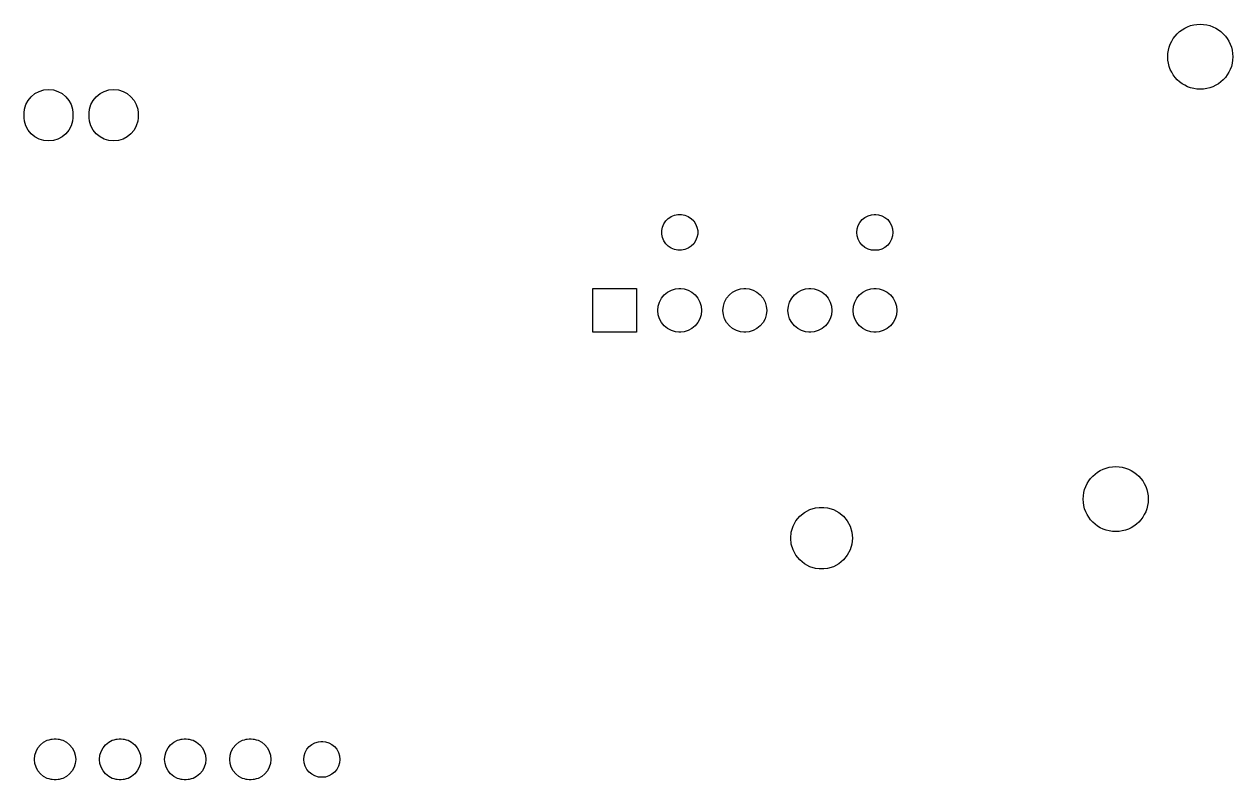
# Model space of a CAD drawing. Extents: x 19.5 to 117.1, y -83.9 to -16.8.
# Drawn here: x 69.91 to 117.09, y -46.27 to -16.76 of the extents above; entities that cross this region are included whole.
import ezdxf

# ---------------------------------------------------------------- set-up
doc = ezdxf.new("R2010")
doc.units = 0
doc.header["$MEASUREMENT"] = 0
doc.layers.add('BLACK', color=7, linetype='CONTINUOUS')

msp = doc.modelspace()

# ---------------------------------------------------------------- linework, layer by layer
at = {"layer": 'BLACK', "linetype": 'CONTINUOUS'}
for p, q in [((70.4997, -19.3882), (70.6793, -19.3338)), ((70.6793, -19.3338), (70.866, -19.3154)), ((70.866, -19.3154), (71.0527, -19.3338)), ((71.0527, -19.3338), (71.2323, -19.3882)), ((73.0397, -19.3882), (73.2193, -19.3338)), ((73.2193, -19.3338), (73.406, -19.3154)), ((73.406, -19.3154), (73.5927, -19.3338)), ((73.5927, -19.3338), (73.7723, -19.3882)), ((69.9817, -19.9062), (70.0702, -19.7408)), ((70.0702, -19.7408), (70.1892, -19.5957)), ((70.1892, -19.5957), (70.3343, -19.4767)), ((70.3343, -19.4767), (70.4997, -19.3882)), ((71.2323, -19.3882), (71.3977, -19.4767)), ((71.3977, -19.4767), (71.5428, -19.5957)), ((71.5428, -19.5957), (71.6618, -19.7408)), ((71.6618, -19.7408), (71.7503, -19.9062)), ((72.5217, -19.9062), (72.6102, -19.7408)), ((72.6102, -19.7408), (72.7292, -19.5957)), ((72.7292, -19.5957), (72.8743, -19.4767)), ((72.8743, -19.4767), (73.0397, -19.3882)), ((73.7723, -19.3882), (73.9377, -19.4767)), ((73.9377, -19.4767), (74.0828, -19.5957)), ((74.0828, -19.5957), (74.2018, -19.7408)), ((74.2018, -19.7408), (74.2903, -19.9062)), ((69.9135, -20.2257), (69.9273, -20.0858)), ((69.9135, -20.4143), (69.9135, -20.2257)), ((69.9273, -20.0858), (69.9817, -19.9062)), ((71.7503, -19.9062), (71.8047, -20.0858)), ((71.8047, -20.0858), (71.8185, -20.2257)), ((71.8185, -20.2257), (71.8185, -20.4143)), ((72.4535, -20.2257), (72.4673, -20.0858)), ((72.4535, -20.4143), (72.4535, -20.2257)), ((72.4673, -20.0858), (72.5217, -19.9062)), ((74.2903, -19.9062), (74.3447, -20.0858)), ((74.3447, -20.0858), (74.3585, -20.2257)), ((74.3585, -20.2257), (74.3585, -20.4143)), ((69.9273, -20.5542), (69.9135, -20.4143)), ((69.9817, -20.7338), (69.9273, -20.5542)), ((70.0702, -20.8992), (69.9817, -20.7338)), ((71.7503, -20.7338), (71.6618, -20.8992)), ((71.8047, -20.5542), (71.7503, -20.7338)), ((71.8185, -20.4143), (71.8047, -20.5542)), ((72.4673, -20.5542), (72.4535, -20.4143)), ((72.5217, -20.7338), (72.4673, -20.5542)), ((72.6102, -20.8992), (72.5217, -20.7338)), ((74.2903, -20.7338), (74.2018, -20.8992)), ((74.3447, -20.5542), (74.2903, -20.7338)), ((74.3585, -20.4143), (74.3447, -20.5542)), ((70.1892, -21.0443), (70.0702, -20.8992)), ((70.3343, -21.1633), (70.1892, -21.0443)), ((70.1892, -21.0443), (70.1892, -21.0443)), ((70.1892, -21.0443), (70.1892, -21.0443)), ((70.4997, -21.2518), (70.3343, -21.1633)), ((70.3343, -21.1633), (70.3343, -21.1633)), ((70.3343, -21.1633), (70.3343, -21.1633)), ((71.3977, -21.1633), (71.2323, -21.2518)), ((71.5428, -21.0443), (71.3977, -21.1633)), ((71.6618, -20.8992), (71.5428, -21.0443)), ((72.7292, -21.0443), (72.6102, -20.8992)), ((72.8743, -21.1633), (72.7292, -21.0443)), ((72.7292, -21.0443), (72.7292, -21.0443)), ((72.7292, -21.0443), (72.7292, -21.0443)), ((73.0397, -21.2518), (72.8743, -21.1633)), ((72.8743, -21.1633), (72.8743, -21.1633)), ((72.8743, -21.1633), (72.8743, -21.1633)), ((73.9377, -21.1633), (73.7723, -21.2518)), ((74.0828, -21.0443), (73.9377, -21.1633)), ((74.2018, -20.8992), (74.0828, -21.0443)), ((70.6793, -21.3062), (70.4997, -21.2518)), ((70.866, -21.3246), (70.6793, -21.3062)), ((71.0527, -21.3062), (70.866, -21.3246)), ((71.2323, -21.2518), (71.0527, -21.3062)), ((73.2193, -21.3062), (73.0397, -21.2518)), ((73.406, -21.3246), (73.2193, -21.3062)), ((73.5927, -21.3062), (73.406, -21.3246)), ((73.7723, -21.2518), (73.5927, -21.3062)), ((94.8837, -24.5604), (94.9603, -24.4458)), ((94.9603, -24.4458), (95.0578, -24.3483)), ((95.0578, -24.3483), (95.1193, -24.3072)), ((95.1193, -24.3072), (95.1724, -24.2717)), ((95.1724, -24.2717), (95.2998, -24.2189)), ((95.2998, -24.2189), (95.4351, -24.192)), ((95.4351, -24.192), (95.5729, -24.192)), ((95.5729, -24.192), (95.7082, -24.2189)), ((95.7082, -24.2189), (95.8356, -24.2717)), ((95.8356, -24.2717), (95.8887, -24.3072)), ((95.8887, -24.3072), (95.9502, -24.3483)), ((95.9502, -24.3483), (96.0477, -24.4458)), ((96.0477, -24.4458), (96.1243, -24.5604)), ((102.474, -24.6228), (102.539, -24.5012)), ((102.539, -24.5012), (102.627, -24.3946)), ((102.627, -24.3946), (102.733, -24.3072)), ((102.733, -24.3072), (102.855, -24.2422)), ((102.855, -24.2422), (102.987, -24.2021)), ((102.987, -24.2021), (103.09, -24.192)), ((103.09, -24.192), (103.158, -24.192)), ((103.158, -24.192), (103.261, -24.2021)), ((103.261, -24.2021), (103.393, -24.2422)), ((103.393, -24.2422), (103.515, -24.3072)), ((103.515, -24.3072), (103.621, -24.3946)), ((103.621, -24.3946), (103.709, -24.5012)), ((103.709, -24.5012), (103.774, -24.6228)), ((94.804, -24.8231), (94.8309, -24.6878)), ((94.804, -24.9609), (94.804, -24.8231)), ((94.8309, -25.0962), (94.804, -24.9609)), ((94.8309, -24.6878), (94.8837, -24.5604)), ((96.1243, -24.5604), (96.1771, -24.6878)), ((96.1771, -24.6878), (96.204, -24.8231)), ((96.204, -24.9609), (96.1771, -25.0962)), ((96.204, -24.8231), (96.204, -24.9609)), ((102.421, -24.892), (102.434, -24.7548)), ((102.434, -25.0292), (102.421, -24.892)), ((102.434, -24.7548), (102.474, -24.6228)), ((103.774, -24.6228), (103.814, -24.7548)), ((103.814, -24.7548), (103.827, -24.892)), ((103.827, -24.892), (103.814, -25.0292)), ((94.8837, -25.2236), (94.8309, -25.0962)), ((94.9603, -25.3382), (94.8837, -25.2236)), ((95.0578, -25.4357), (94.9603, -25.3382)), ((95.1724, -25.5123), (95.0578, -25.4357)), ((95.9502, -25.4357), (95.8356, -25.5123)), ((96.0477, -25.3382), (95.9502, -25.4357)), ((96.1243, -25.2236), (96.0477, -25.3382)), ((96.1771, -25.0962), (96.1243, -25.2236)), ((102.474, -25.1612), (102.434, -25.0292)), ((102.539, -25.2828), (102.474, -25.1612)), ((102.627, -25.3894), (102.539, -25.2828)), ((102.733, -25.4768), (102.627, -25.3894)), ((102.855, -25.5418), (102.733, -25.4768)), ((103.515, -25.4768), (103.393, -25.5418)), ((103.621, -25.3894), (103.515, -25.4768)), ((103.709, -25.2828), (103.621, -25.3894)), ((103.774, -25.1612), (103.709, -25.2828)), ((103.814, -25.0292), (103.774, -25.1612)), ((95.2998, -25.5651), (95.1724, -25.5123)), ((95.4351, -25.592), (95.2998, -25.5651)), ((95.5729, -25.592), (95.4351, -25.592)), ((95.7082, -25.5651), (95.5729, -25.592)), ((95.8356, -25.5123), (95.7082, -25.5651)), ((102.987, -25.5819), (102.855, -25.5418)), ((103.09, -25.592), (102.987, -25.5819)), ((103.158, -25.592), (103.09, -25.592)), ((103.261, -25.5819), (103.158, -25.592)), ((103.393, -25.5418), (103.261, -25.5819)), ((92.114, -28.79), (92.114, -27.09)), ((92.114, -27.09), (93.814, -27.09)), ((93.814, -27.09), (93.814, -28.79)), ((94.7938, -27.4655), (94.9001, -27.3361)), ((94.9001, -27.3361), (95.0295, -27.2298)), ((95.0295, -27.2298), (95.1771, -27.1509)), ((95.1771, -27.1509), (95.3374, -27.1023)), ((95.3374, -27.1023), (95.4622, -27.09)), ((95.4622, -27.09), (95.5458, -27.09)), ((95.5458, -27.09), (95.6706, -27.1023)), ((95.6706, -27.1023), (95.8309, -27.1509)), ((95.8309, -27.1509), (95.9785, -27.2298)), ((95.9785, -27.2298), (96.1079, -27.3361)), ((96.1079, -27.3361), (96.2142, -27.4655)), ((97.3338, -27.4655), (97.4401, -27.3361)), ((97.4401, -27.3361), (97.5695, -27.2298)), ((97.5695, -27.2298), (97.7171, -27.1509)), ((97.7171, -27.1509), (97.8774, -27.1023)), ((97.8774, -27.1023), (98.0022, -27.09)), ((98.0022, -27.09), (98.0858, -27.09)), ((98.0858, -27.09), (98.2106, -27.1023)), ((98.2106, -27.1023), (98.3709, -27.1509)), ((98.3709, -27.1509), (98.5185, -27.2298)), ((98.5185, -27.2298), (98.6479, -27.3361)), ((98.6479, -27.3361), (98.7542, -27.4655)), ((99.8738, -27.4655), (99.9801, -27.3361)), ((99.9801, -27.3361), (100.109, -27.2298)), ((100.109, -27.2298), (100.257, -27.1509)), ((100.257, -27.1509), (100.417, -27.1023)), ((100.417, -27.1023), (100.542, -27.09)), ((100.542, -27.09), (100.626, -27.09)), ((100.626, -27.09), (100.751, -27.1023)), ((100.751, -27.1023), (100.911, -27.1509)), ((100.911, -27.1509), (101.059, -27.2298)), ((101.059, -27.2298), (101.188, -27.3361)), ((101.188, -27.3361), (101.294, -27.4655)), ((102.414, -27.4655), (102.52, -27.3361)), ((102.52, -27.3361), (102.649, -27.2298)), ((102.649, -27.2298), (102.797, -27.1509)), ((102.797, -27.1509), (102.957, -27.1023)), ((102.957, -27.1023), (103.082, -27.09)), ((103.082, -27.09), (103.166, -27.09)), ((103.166, -27.09), (103.291, -27.1023)), ((103.291, -27.1023), (103.451, -27.1509)), ((103.451, -27.1509), (103.599, -27.2298)), ((103.599, -27.2298), (103.728, -27.3361)), ((103.728, -27.3361), (103.834, -27.4655)), ((94.6499, -27.94), (94.6663, -27.7734)), ((94.6663, -27.7734), (94.7149, -27.6131)), ((94.7149, -27.6131), (94.7938, -27.4655)), ((96.2142, -27.4655), (96.2931, -27.6131)), ((96.2931, -27.6131), (96.3417, -27.7734)), ((96.3417, -27.7734), (96.3581, -27.94)), ((97.1899, -27.94), (97.2063, -27.7734)), ((97.2063, -27.7734), (97.2549, -27.6131)), ((97.2549, -27.6131), (97.3338, -27.4655)), ((98.7542, -27.4655), (98.8331, -27.6131)), ((98.8331, -27.6131), (98.8817, -27.7734)), ((98.8817, -27.7734), (98.8981, -27.94)), ((99.7299, -27.94), (99.7463, -27.7734)), ((99.7463, -27.7734), (99.7949, -27.6131)), ((99.7949, -27.6131), (99.8738, -27.4655)), ((101.294, -27.4655), (101.373, -27.6131)), ((101.373, -27.6131), (101.422, -27.7734)), ((101.422, -27.7734), (101.438, -27.94)), ((102.27, -27.94), (102.286, -27.7734)), ((102.286, -27.7734), (102.335, -27.6131)), ((102.335, -27.6131), (102.414, -27.4655)), ((103.834, -27.4655), (103.913, -27.6131)), ((103.913, -27.6131), (103.962, -27.7734)), ((103.962, -27.7734), (103.978, -27.94)), ((94.6663, -28.1066), (94.6499, -27.94)), ((94.7149, -28.2669), (94.6663, -28.1066)), ((94.7938, -28.4145), (94.7149, -28.2669)), ((96.2931, -28.2669), (96.2142, -28.4145)), ((96.3417, -28.1066), (96.2931, -28.2669)), ((96.3581, -27.94), (96.3417, -28.1066)), ((97.2063, -28.1066), (97.1899, -27.94)), ((97.2549, -28.2669), (97.2063, -28.1066)), ((97.3338, -28.4145), (97.2549, -28.2669)), ((98.8331, -28.2669), (98.7542, -28.4145)), ((98.8817, -28.1066), (98.8331, -28.2669)), ((98.8981, -27.94), (98.8817, -28.1066)), ((99.7463, -28.1066), (99.7299, -27.94)), ((99.7949, -28.2669), (99.7463, -28.1066)), ((99.8738, -28.4145), (99.7949, -28.2669)), ((101.373, -28.2669), (101.294, -28.4145)), ((101.422, -28.1066), (101.373, -28.2669)), ((101.438, -27.94), (101.422, -28.1066)), ((102.286, -28.1066), (102.27, -27.94)), ((102.335, -28.2669), (102.286, -28.1066)), ((102.414, -28.4145), (102.335, -28.2669)), ((103.913, -28.2669), (103.834, -28.4145)), ((103.962, -28.1066), (103.913, -28.2669)), ((103.978, -27.94), (103.962, -28.1066)), ((94.9001, -28.5439), (94.7938, -28.4145)), ((95.0295, -28.6502), (94.9001, -28.5439)), ((95.1771, -28.7291), (95.0295, -28.6502)), ((95.3374, -28.7777), (95.1771, -28.7291)), ((95.4622, -28.79), (95.3374, -28.7777)), ((95.6706, -28.7777), (95.5458, -28.79)), ((95.8309, -28.7291), (95.6706, -28.7777)), ((95.9785, -28.6502), (95.8309, -28.7291)), ((96.1079, -28.5439), (95.9785, -28.6502)), ((96.2142, -28.4145), (96.1079, -28.5439)), ((97.4401, -28.5439), (97.3338, -28.4145)), ((97.5695, -28.6502), (97.4401, -28.5439)), ((97.7171, -28.7291), (97.5695, -28.6502)), ((97.8774, -28.7777), (97.7171, -28.7291)), ((98.0022, -28.79), (97.8774, -28.7777)), ((98.2106, -28.7777), (98.0858, -28.79)), ((98.3709, -28.7291), (98.2106, -28.7777)), ((98.5185, -28.6502), (98.3709, -28.7291)), ((98.6479, -28.5439), (98.5185, -28.6502)), ((98.7542, -28.4145), (98.6479, -28.5439)), ((99.9801, -28.5439), (99.8738, -28.4145)), ((100.109, -28.6502), (99.9801, -28.5439)), ((100.257, -28.7291), (100.109, -28.6502)), ((100.417, -28.7777), (100.257, -28.7291)), ((100.542, -28.79), (100.417, -28.7777)), ((100.751, -28.7777), (100.626, -28.79)), ((100.911, -28.7291), (100.751, -28.7777)), ((101.059, -28.6502), (100.911, -28.7291)), ((101.188, -28.5439), (101.059, -28.6502)), ((101.294, -28.4145), (101.188, -28.5439)), ((102.52, -28.5439), (102.414, -28.4145)), ((102.649, -28.6502), (102.52, -28.5439)), ((102.797, -28.7291), (102.649, -28.6502)), ((102.957, -28.7777), (102.797, -28.7291)), ((103.082, -28.79), (102.957, -28.7777)), ((103.291, -28.7777), (103.166, -28.79)), ((103.451, -28.7291), (103.291, -28.7777)), ((103.599, -28.6502), (103.451, -28.7291)), ((103.728, -28.5439), (103.599, -28.6502)), ((103.834, -28.4145), (103.728, -28.5439)), ((93.814, -28.79), (92.114, -28.79)), ((95.5458, -28.79), (95.4622, -28.79)), ((98.0858, -28.79), (98.0022, -28.79)), ((100.626, -28.79), (100.542, -28.79)), ((103.166, -28.79), (103.082, -28.79)), ((100.187, -35.9774), (100.37, -35.8274)), ((100.37, -35.8274), (100.579, -35.716)), ((100.579, -35.716), (100.805, -35.6474)), ((100.579, -35.716), (100.579, -35.716)), ((100.579, -35.716), (100.579, -35.716)), ((100.805, -35.6474), (100.946, -35.6335)), ((100.946, -35.6335), (100.981, -35.63)), ((100.981, -35.63), (101.099, -35.63)), ((101.099, -35.63), (101.134, -35.6335)), ((101.134, -35.6335), (101.275, -35.6474)), ((101.275, -35.6474), (101.501, -35.716)), ((101.501, -35.716), (101.501, -35.716)), ((101.501, -35.716), (101.501, -35.716)), ((101.501, -35.716), (101.71, -35.8274)), ((101.71, -35.8274), (101.893, -35.9774)), ((99.926, -36.3686), (100.037, -36.1601)), ((100.037, -36.1601), (100.187, -35.9774)), ((101.893, -35.9774), (102.043, -36.1601)), ((102.043, -36.1601), (102.154, -36.3686)), ((99.8342, -36.83), (99.8574, -36.5948)), ((99.8574, -36.5948), (99.926, -36.3686)), ((99.926, -36.3686), (99.926, -36.3686)), ((99.926, -36.3686), (99.926, -36.3686)), ((102.154, -36.3686), (102.154, -36.3686)), ((102.154, -36.3686), (102.154, -36.3686)), ((102.154, -36.3686), (102.223, -36.5948)), ((102.223, -36.5948), (102.246, -36.83)), ((99.8574, -37.0652), (99.8342, -36.83)), ((99.926, -37.2914), (99.8574, -37.0652)), ((102.223, -37.0652), (102.154, -37.2914)), ((102.246, -36.83), (102.223, -37.0652)), ((100.037, -37.4999), (99.926, -37.2914)), ((99.926, -37.2914), (99.926, -37.2914)), ((100.187, -37.6826), (100.037, -37.4999)), ((100.37, -37.8326), (100.187, -37.6826)), ((101.893, -37.6826), (101.71, -37.8326)), ((102.043, -37.4999), (101.893, -37.6826)), ((102.154, -37.2914), (102.043, -37.4999)), ((102.154, -37.2914), (102.154, -37.2914)), ((100.579, -37.944), (100.37, -37.8326)), ((100.805, -38.0126), (100.579, -37.944)), ((100.579, -37.944), (100.579, -37.944)), ((100.579, -37.944), (100.579, -37.944)), ((100.946, -38.0265), (100.805, -38.0126)), ((100.981, -38.03), (100.946, -38.0265)), ((101.099, -38.03), (100.981, -38.03)), ((101.134, -38.0265), (101.099, -38.03)), ((101.275, -38.0126), (101.134, -38.0265)), ((101.501, -37.944), (101.275, -38.0126)), ((101.71, -37.8326), (101.501, -37.944)), ((101.501, -37.944), (101.501, -37.944)), ((101.501, -37.944), (101.501, -37.944)), ((70.5516, -44.8976), (70.6734, -44.7976)), ((70.6734, -44.7976), (70.8124, -44.7233)), ((70.8124, -44.7233), (70.8878, -44.7004)), ((70.8878, -44.7004), (70.9632, -44.6776)), ((70.9632, -44.6776), (71.0024, -44.6737)), ((71.0024, -44.6737), (71.0807, -44.666)), ((71.0807, -44.666), (71.1593, -44.666)), ((71.1593, -44.666), (71.2376, -44.6737)), ((71.2376, -44.6737), (71.2768, -44.6776)), ((71.2768, -44.6776), (71.3522, -44.7004)), ((71.3522, -44.7004), (71.4276, -44.7233)), ((71.4276, -44.7233), (71.5666, -44.7976)), ((71.5666, -44.7976), (71.6884, -44.8976)), ((73.0916, -44.8976), (73.2134, -44.7976)), ((73.2134, -44.7976), (73.3524, -44.7233)), ((73.3524, -44.7233), (73.4278, -44.7004)), ((73.4278, -44.7004), (73.5032, -44.6776)), ((73.5032, -44.6776), (73.5424, -44.6737)), ((73.5424, -44.6737), (73.6207, -44.666)), ((73.6207, -44.666), (73.6993, -44.666)), ((73.6993, -44.666), (73.7776, -44.6737)), ((73.7776, -44.6737), (73.8168, -44.6776)), ((73.8168, -44.6776), (73.8922, -44.7004)), ((73.8922, -44.7004), (73.9676, -44.7233)), ((73.9676, -44.7233), (74.1066, -44.7976)), ((74.1066, -44.7976), (74.2284, -44.8976)), ((75.6316, -44.8976), (75.7534, -44.7976)), ((75.7534, -44.7976), (75.8924, -44.7233)), ((75.8924, -44.7233), (75.9678, -44.7004)), ((75.9678, -44.7004), (76.0432, -44.6776)), ((76.0432, -44.6776), (76.0824, -44.6737)), ((76.0824, -44.6737), (76.1607, -44.666)), ((76.1607, -44.666), (76.2393, -44.666)), ((76.2393, -44.666), (76.3176, -44.6737)), ((76.3176, -44.6737), (76.3568, -44.6776)), ((76.3568, -44.6776), (76.4322, -44.7004)), ((76.4322, -44.7004), (76.5076, -44.7233)), ((76.5076, -44.7233), (76.6466, -44.7976)), ((76.6466, -44.7976), (76.7684, -44.8976)), ((78.1716, -44.8976), (78.2934, -44.7976)), ((78.2934, -44.7976), (78.4324, -44.7233)), ((78.4324, -44.7233), (78.5078, -44.7004)), ((78.5078, -44.7004), (78.5832, -44.6776)), ((78.5832, -44.6776), (78.6224, -44.6737)), ((78.6224, -44.6737), (78.7007, -44.666)), ((78.7007, -44.666), (78.7793, -44.666)), ((78.7793, -44.666), (78.8576, -44.6737)), ((78.8576, -44.6737), (78.8968, -44.6776)), ((78.8968, -44.6776), (78.9722, -44.7004)), ((78.9722, -44.7004), (79.0476, -44.7233)), ((79.0476, -44.7233), (79.1866, -44.7976)), ((79.1866, -44.7976), (79.3084, -44.8976)), ((81.1432, -44.8812), (81.2648, -44.8162)), ((81.2648, -44.8162), (81.3968, -44.7761)), ((81.3968, -44.7761), (81.4996, -44.766)), ((81.4996, -44.766), (81.5684, -44.766)), ((81.5684, -44.766), (81.6712, -44.7761)), ((81.6712, -44.7761), (81.8032, -44.8162)), ((81.8032, -44.8162), (81.9248, -44.8812)), ((70.3316, -45.3092), (70.3773, -45.1584)), ((70.3773, -45.1584), (70.4516, -45.0194)), ((70.4516, -45.0194), (70.5516, -44.8976)), ((71.6884, -44.8976), (71.7884, -45.0194)), ((71.7884, -45.0194), (71.8627, -45.1584)), ((71.8627, -45.1584), (71.9084, -45.3092)), ((72.8716, -45.3092), (72.9173, -45.1584)), ((72.9173, -45.1584), (72.9916, -45.0194)), ((72.9916, -45.0194), (73.0916, -44.8976)), ((74.2284, -44.8976), (74.3284, -45.0194)), ((74.3284, -45.0194), (74.4027, -45.1584)), ((74.4027, -45.1584), (74.4484, -45.3092)), ((75.4116, -45.3092), (75.4573, -45.1584)), ((75.4573, -45.1584), (75.5316, -45.0194)), ((75.5316, -45.0194), (75.6316, -44.8976)), ((76.7684, -44.8976), (76.8684, -45.0194)), ((76.8684, -45.0194), (76.9427, -45.1584)), ((76.9427, -45.1584), (76.9884, -45.3092)), ((77.9516, -45.3092), (77.9973, -45.1584)), ((77.9973, -45.1584), (78.0716, -45.0194)), ((78.0716, -45.0194), (78.1716, -44.8976)), ((79.3084, -44.8976), (79.4084, -45.0194)), ((79.4084, -45.0194), (79.4827, -45.1584)), ((79.4827, -45.1584), (79.5284, -45.3092)), ((80.8441, -45.3288), (80.8842, -45.1968)), ((80.8842, -45.1968), (80.9492, -45.0752)), ((80.9492, -45.0752), (81.0366, -44.9686)), ((81.0366, -44.9686), (81.1432, -44.8812)), ((81.9248, -44.8812), (82.0314, -44.9686)), ((82.0314, -44.9686), (82.1188, -45.0752)), ((82.1188, -45.0752), (82.1838, -45.1968)), ((82.1838, -45.1968), (82.2239, -45.3288)), ((70.3161, -45.466), (70.3316, -45.3092)), ((70.3316, -45.6228), (70.3161, -45.466)), ((70.3773, -45.7736), (70.3316, -45.6228)), ((71.9084, -45.6228), (71.8627, -45.7736)), ((71.9084, -45.3092), (71.9239, -45.466)), ((71.9239, -45.466), (71.9084, -45.6228)), ((72.8561, -45.466), (72.8716, -45.3092)), ((72.8716, -45.6228), (72.8561, -45.466)), ((72.9173, -45.7736), (72.8716, -45.6228)), ((74.4484, -45.6228), (74.4027, -45.7736)), ((74.4484, -45.3092), (74.4639, -45.466)), ((74.4639, -45.466), (74.4484, -45.6228)), ((75.3961, -45.466), (75.4116, -45.3092)), ((75.4116, -45.6228), (75.3961, -45.466)), ((75.4573, -45.7736), (75.4116, -45.6228)), ((76.9884, -45.6228), (76.9427, -45.7736)), ((76.9884, -45.3092), (77.0039, -45.466)), ((77.0039, -45.466), (76.9884, -45.6228)), ((77.9361, -45.466), (77.9516, -45.3092)), ((77.9516, -45.6228), (77.9361, -45.466)), ((77.9973, -45.7736), (77.9516, -45.6228)), ((79.5284, -45.6228), (79.4827, -45.7736)), ((79.5284, -45.3092), (79.5439, -45.466)), ((79.5439, -45.466), (79.5284, -45.6228)), ((80.8306, -45.466), (80.8441, -45.3288)), ((80.8441, -45.6032), (80.8306, -45.466)), ((80.8842, -45.7352), (80.8441, -45.6032)), ((80.9492, -45.8568), (80.8842, -45.7352)), ((82.1838, -45.7352), (82.1188, -45.8568)), ((82.2239, -45.6032), (82.1838, -45.7352)), ((82.2239, -45.3288), (82.2374, -45.466)), ((82.2374, -45.466), (82.2239, -45.6032)), ((70.4516, -45.9126), (70.3773, -45.7736)), ((70.5516, -46.0344), (70.4516, -45.9126)), ((70.6734, -46.1344), (70.5516, -46.0344)), ((70.8124, -46.2087), (70.6734, -46.1344)), ((70.8878, -46.2316), (70.8124, -46.2087)), ((70.9632, -46.2544), (70.8878, -46.2316)), ((71.3522, -46.2316), (71.2768, -46.2544)), ((71.4276, -46.2087), (71.3522, -46.2316)), ((71.5666, -46.1344), (71.4276, -46.2087)), ((71.6884, -46.0344), (71.5666, -46.1344)), ((71.7884, -45.9126), (71.6884, -46.0344)), ((71.8627, -45.7736), (71.7884, -45.9126)), ((72.9916, -45.9126), (72.9173, -45.7736)), ((73.0916, -46.0344), (72.9916, -45.9126)), ((73.2134, -46.1344), (73.0916, -46.0344)), ((73.3524, -46.2087), (73.2134, -46.1344)), ((73.4278, -46.2316), (73.3524, -46.2087)), ((73.5032, -46.2544), (73.4278, -46.2316)), ((73.8922, -46.2316), (73.8168, -46.2544)), ((73.9676, -46.2087), (73.8922, -46.2316)), ((74.1066, -46.1344), (73.9676, -46.2087)), ((74.2284, -46.0344), (74.1066, -46.1344)), ((74.3284, -45.9126), (74.2284, -46.0344)), ((74.4027, -45.7736), (74.3284, -45.9126)), ((75.5316, -45.9126), (75.4573, -45.7736)), ((75.6316, -46.0344), (75.5316, -45.9126)), ((75.7534, -46.1344), (75.6316, -46.0344)), ((75.8924, -46.2087), (75.7534, -46.1344)), ((75.9678, -46.2316), (75.8924, -46.2087)), ((76.0432, -46.2544), (75.9678, -46.2316)), ((76.4322, -46.2316), (76.3568, -46.2544)), ((76.5076, -46.2087), (76.4322, -46.2316)), ((76.6466, -46.1344), (76.5076, -46.2087)), ((76.7684, -46.0344), (76.6466, -46.1344)), ((76.8684, -45.9126), (76.7684, -46.0344)), ((76.9427, -45.7736), (76.8684, -45.9126)), ((78.0716, -45.9126), (77.9973, -45.7736)), ((78.1716, -46.0344), (78.0716, -45.9126)), ((78.2934, -46.1344), (78.1716, -46.0344)), ((78.4324, -46.2087), (78.2934, -46.1344)), ((78.5078, -46.2316), (78.4324, -46.2087)), ((78.5832, -46.2544), (78.5078, -46.2316)), ((78.9722, -46.2316), (78.8968, -46.2544)), ((79.0476, -46.2087), (78.9722, -46.2316)), ((79.1866, -46.1344), (79.0476, -46.2087)), ((79.3084, -46.0344), (79.1866, -46.1344)), ((79.4084, -45.9126), (79.3084, -46.0344)), ((79.4827, -45.7736), (79.4084, -45.9126)), ((81.0366, -45.9634), (80.9492, -45.8568)), ((81.1432, -46.0508), (81.0366, -45.9634)), ((81.2648, -46.1158), (81.1432, -46.0508)), ((81.3968, -46.1559), (81.2648, -46.1158)), ((81.4996, -46.166), (81.3968, -46.1559)), ((81.5684, -46.166), (81.4996, -46.166)), ((81.6712, -46.1559), (81.5684, -46.166)), ((81.8032, -46.1158), (81.6712, -46.1559)), ((81.9248, -46.0508), (81.8032, -46.1158)), ((82.0314, -45.9634), (81.9248, -46.0508)), ((82.1188, -45.8568), (82.0314, -45.9634)), ((71.0024, -46.2583), (70.9632, -46.2544)), ((71.0807, -46.266), (71.0024, -46.2583)), ((71.1593, -46.266), (71.0807, -46.266)), ((71.2376, -46.2583), (71.1593, -46.266)), ((71.2768, -46.2544), (71.2376, -46.2583)), ((73.5424, -46.2583), (73.5032, -46.2544)), ((73.6207, -46.266), (73.5424, -46.2583)), ((73.6993, -46.266), (73.6207, -46.266)), ((73.7776, -46.2583), (73.6993, -46.266)), ((73.8168, -46.2544), (73.7776, -46.2583)), ((76.0824, -46.2583), (76.0432, -46.2544)), ((76.1607, -46.266), (76.0824, -46.2583)), ((76.2393, -46.266), (76.1607, -46.266)), ((76.3176, -46.2583), (76.2393, -46.266)), ((76.3568, -46.2544), (76.3176, -46.2583)), ((78.6224, -46.2583), (78.5832, -46.2544)), ((78.7007, -46.266), (78.6224, -46.2583)), ((78.7793, -46.266), (78.7007, -46.266)), ((78.8576, -46.2583), (78.7793, -46.266)), ((78.8968, -46.2544), (78.8576, -46.2583))]:
    msp.add_line(p, q, dxfattribs=at)
at = {"layer": 'BLACK'}
for centre in [(115.824, -18.034), (112.522, -35.306)]:
    msp.add_circle(centre, 1.27, dxfattribs=at)

doc.saveas('drawing.dxf')
